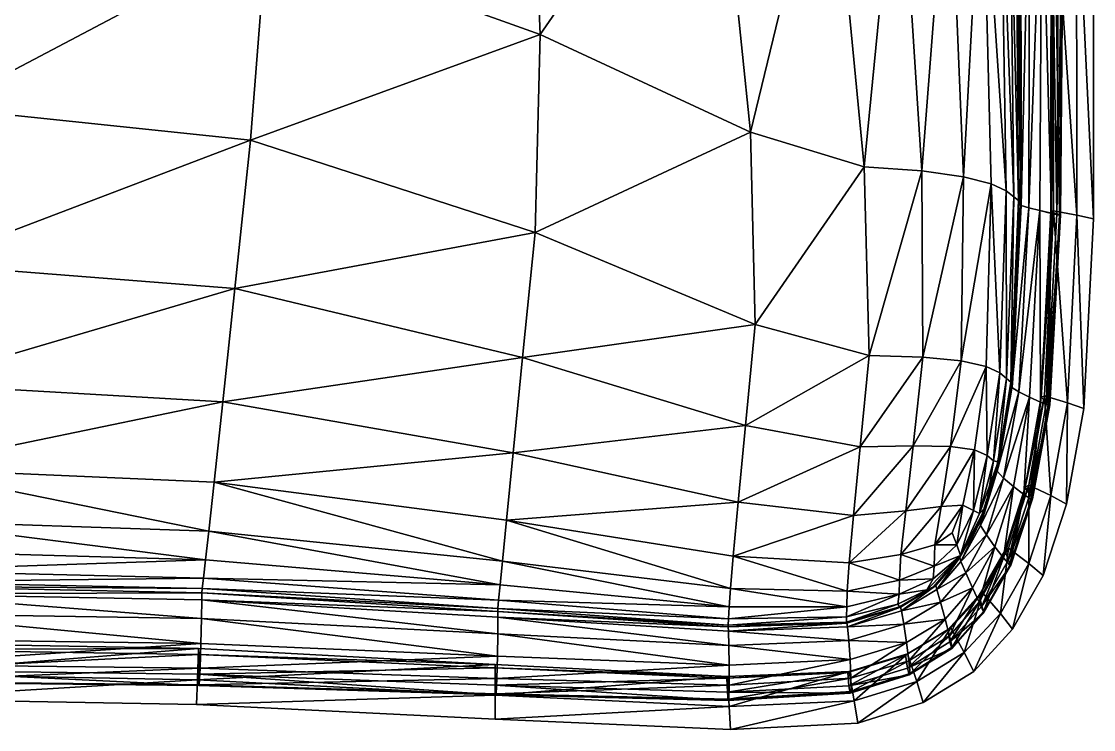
# Model space of a CAD drawing. Header units: centimetres. Extents: x -1057 to 1057, y -470 to 470.
# Drawn here: x 208.2 to 301.2, y -470.4 to -408.9 of the extents above; entities that cross this region are included whole.
import ezdxf

# ---------------------------------------------------------------- set-up
doc = ezdxf.new("R2010")
doc.units = ezdxf.units.CM
doc.layers.add('fabric', color=7, linetype='Continuous', true_color=0xe499b8)

msp = doc.modelspace()

# ---------------------------------------------------------------- meshes
at = {"layer": 'fabric', "color": 212, "true_color": 0xcb00bf}
mesh = msp.add_polyface(dxfattribs=at)
corners = [(201.285, -416.428, -8.677), (166.035, -415.916, -7.963), (164.542, -429.555, -10.275), (228.045, -419.25, -9.409), (229.447, -401.589, -7.719), (203.097, -398.545, -6.751), (167.848, -398.087, -5.785), (253.174, -410.082, -8.743), (205.19, -375.274, -4.897), (169.989, -375.129, -3.622), (230.635, -377.383, -6.151), (231.572, -350.955, -4.813), (207.076, -349.977, -3.27), (252.047, -382.802, -7.435), (250.671, -352.728, -6.355), (119.306, -375.603, -2.276), (117.43, -397.349, -4.765), (171.991, -350.127, -1.682), (115.868, -414.833, -7.21), (164.542, -429.555, -139.554), (166.034, -415.916, -141.866), (201.285, -416.428, -141.152), (203.097, -398.545, -143.078), (167.848, -398.086, -144.044), (229.447, -401.589, -142.11), (228.045, -419.249, -140.42), (253.174, -410.082, -141.086), (205.19, -375.274, -144.932), (169.989, -375.129, -146.207), (207.076, -349.977, -146.559), (231.572, -350.955, -145.016), (230.635, -377.383, -143.678), (252.047, -382.802, -142.394), (250.671, -352.728, -143.474), (171.991, -350.127, -148.146), (119.306, -375.602, -147.553), (117.43, -397.349, -145.064), (115.868, -414.832, -142.62)]
mesh.append_faces([[corners[k] for k in face] for face in [(0, 1, 2), (0, 3, 4), (4, 5, 0), (1, 0, 5), (5, 6, 1), (7, 4, 3), (8, 9, 6), (6, 5, 8), (10, 8, 5), (5, 4, 10), (8, 10, 11), (9, 8, 12), (13, 10, 4), (14, 11, 10), (9, 15, 16), (16, 6, 9), (15, 9, 17), (18, 1, 6), (19, 20, 21), (22, 21, 20), (20, 23, 22), (21, 22, 24), (24, 25, 21), (25, 24, 26), (27, 22, 23), (23, 28, 27), (29, 27, 28), (30, 31, 27), (22, 27, 31), (31, 24, 22), (24, 31, 32), (31, 30, 33), (34, 28, 35), (36, 35, 28), (28, 23, 36), (23, 20, 37)]], dxfattribs={"vtx2": -1, "color": 212})
mesh = msp.add_polyface(dxfattribs=at)
corners = [(290.308, -358.048, -15.707), (286.968, -357.067, -13.808), (288.609, -391.603, -14.19), (284.266, -390.855, -12.089), (281.933, -356.15, -11.579), (286.28, -421.892, -12.802), (289.888, -422.419, -14.756), (278.268, -390.314, -10.327), (268.301, -388.217, -8.807), (274.981, -355.466, -9.661), (271.408, -418.557, -9.885), (281.281, -421.549, -11.209), (253.174, -410.082, -8.743), (252.74, -427.263, -10.215), (228.045, -419.25, -9.409), (229.447, -401.589, -7.719), (252.047, -382.802, -7.435), (264.949, -354.498, -7.952), (230.635, -377.383, -6.151), (250.671, -352.728, -6.355), (288.609, -391.603, -135.639), (286.968, -357.067, -136.021), (290.308, -358.048, -134.122), (289.888, -422.419, -135.073), (286.279, -421.892, -137.027), (284.266, -390.855, -137.74), (281.933, -356.15, -138.25), (278.268, -390.314, -139.502), (281.281, -421.549, -138.621), (271.408, -418.557, -139.944), (268.301, -388.217, -141.022), (274.981, -355.466, -140.168), (253.174, -410.082, -141.086), (252.74, -427.263, -139.614), (228.045, -419.249, -140.42), (252.047, -382.802, -142.394), (229.447, -401.589, -142.11), (250.671, -352.728, -143.474), (230.635, -377.383, -143.678), (264.949, -354.498, -141.877)]
mesh.append_faces([[corners[k] for k in face] for face in [(0, 1, 2), (3, 2, 1), (1, 4, 3), (2, 3, 5), (5, 6, 2), (7, 3, 4), (8, 7, 9), (7, 8, 10), (10, 11, 7), (3, 7, 11), (11, 5, 3), (10, 12, 13), (14, 13, 12), (15, 12, 16), (8, 16, 12), (12, 10, 8), (16, 8, 17), (18, 16, 19), (20, 21, 22), (20, 23, 24), (24, 25, 20), (21, 20, 25), (25, 26, 21), (26, 25, 27), (28, 27, 25), (25, 24, 28), (27, 28, 29), (29, 30, 27), (31, 27, 30), (32, 33, 34), (33, 32, 29), (35, 32, 36), (37, 35, 38), (39, 30, 35), (32, 35, 30), (30, 29, 32)]], dxfattribs={"vtx2": -1, "color": 212})
mesh = msp.add_polyface(dxfattribs=at)
corners = [(291.487, -392.419, -16.007), (288.609, -391.603, -14.19), (289.888, -422.419, -14.756), (293.581, -423.646, -17.379), (293.087, -393.167, -16.918), (294.241, -424.161, -17.957), (293.902, -393.773, -17.486), (299.707, -425.757, -49.24), (299.672, -395.201, -49.079), (297.641, -394.944, -29.655), (297.505, -425.592, -17.759), (297.752, -394.925, -17.417), (296.662, -394.797, -16.455), (298.217, -425.75, -19.336), (298.509, -395.032, -19.017), (295.61, -394.682, -16.507), (294.862, -394.584, -17.191), (294.877, -424.922, -17.6), (295.538, -425.121, -16.895), (297.485, -394.958, -23.053), (298.147, -395.064, -22.413), (297.977, -425.646, -22.649), (297.441, -425.425, -23.317), (294.664, -424.49, -18.713), (294.425, -394.161, -18.273), (294.846, -424.688, -19.088), (294.679, -394.387, -18.682), (298.305, -360.759, -18.858), (298.564, -395.083, -20.875), (298.305, -425.762, -21.144), (298.331, -360.842, -20.764), (294.688, -394.507, -18.118), (294.782, -424.805, -18.524), (289.888, -422.419, -135.073), (288.609, -391.603, -135.639), (291.487, -392.419, -133.822), (293.087, -393.167, -132.911), (293.902, -393.772, -132.343), (294.241, -424.16, -131.872), (293.58, -423.646, -132.45), (297.641, -394.944, -120.174), (299.672, -395.201, -100.75), (299.707, -425.757, -100.589), (297.752, -394.925, -132.412), (298.509, -395.032, -130.812), (298.218, -425.75, -130.493), (296.662, -394.796, -133.374), (297.505, -425.591, -132.07), (294.877, -424.922, -132.229), (294.862, -394.584, -132.639), (295.609, -394.681, -133.322), (295.537, -425.121, -132.935), (297.441, -425.425, -126.512), (297.485, -394.958, -126.776), (297.977, -425.646, -127.18), (298.147, -395.063, -127.416), (294.425, -394.161, -131.556), (294.679, -394.387, -131.147), (294.846, -424.688, -130.741), (294.664, -424.49, -131.116), (298.564, -395.083, -128.954), (298.305, -360.758, -130.971), (298.331, -360.841, -129.065), (298.305, -425.762, -128.685), (294.688, -394.507, -131.711), (294.782, -424.805, -131.305)]
mesh.append_faces([[corners[k] for k in face] for face in [(0, 1, 2), (3, 4, 0), (5, 6, 4), (7, 8, 9), (10, 11, 12), (13, 14, 11), (15, 16, 17), (12, 15, 18), (19, 20, 21), (9, 19, 22), (23, 24, 6), (25, 26, 24), (27, 14, 28), (29, 28, 14), (21, 20, 28), (30, 28, 20), (17, 16, 31), (32, 31, 26), (33, 34, 35), (36, 37, 38), (35, 36, 39), (40, 41, 42), (43, 44, 45), (46, 43, 47), (48, 49, 50), (51, 50, 46), (52, 53, 40), (54, 55, 53), (56, 57, 58), (37, 56, 59), (60, 44, 61), (55, 60, 62), (60, 55, 54), (44, 60, 63), (64, 49, 48), (57, 64, 65)]], dxfattribs={"vtx2": -1, "color": 212})
mesh = msp.add_polyface(dxfattribs=at)
corners = [(289.888, -422.419, -14.756), (292.268, -423.036, -16.479), (291.487, -392.419, -16.007), (293.581, -423.646, -17.379), (293.087, -393.167, -16.918), (294.241, -424.161, -17.957), (297.641, -394.944, -29.655), (297.687, -425.37, -29.922), (299.707, -425.757, -49.24), (299.672, -395.201, -49.079), (301.16, -426.061, -74.915), (301.157, -395.396, -74.915), (296.662, -394.797, -16.455), (296.501, -425.358, -16.813), (297.505, -425.592, -17.759), (297.752, -394.925, -17.417), (298.217, -425.75, -19.336), (294.877, -424.922, -17.6), (295.538, -425.121, -16.895), (295.61, -394.682, -16.507), (297.977, -425.646, -22.649), (297.441, -425.425, -23.317), (297.485, -394.958, -23.053), (293.902, -393.773, -17.486), (294.664, -424.49, -18.713), (294.425, -394.161, -18.273), (294.846, -424.688, -19.088), (298.509, -395.032, -19.017), (298.305, -425.762, -21.144), (298.564, -395.083, -20.875), (294.688, -394.507, -18.118), (294.782, -424.805, -18.524), (294.679, -394.387, -18.682), (291.487, -392.419, -133.822), (292.268, -423.036, -133.351), (289.888, -422.419, -135.073), (294.241, -424.16, -131.872), (293.58, -423.646, -132.45), (293.087, -393.167, -132.911), (299.672, -395.201, -100.75), (299.707, -425.757, -100.589), (297.687, -425.37, -119.907), (297.641, -394.944, -120.174), (298.218, -425.75, -130.493), (297.505, -425.591, -132.07), (297.752, -394.925, -132.412), (296.5, -425.358, -133.016), (296.662, -394.796, -133.374), (295.609, -394.681, -133.322), (295.537, -425.121, -132.935), (294.877, -424.922, -132.229), (297.441, -425.425, -126.512), (297.485, -394.958, -126.776), (297.977, -425.646, -127.18), (294.846, -424.688, -130.741), (294.664, -424.49, -131.116), (294.425, -394.161, -131.556), (293.902, -393.772, -132.343), (298.305, -425.762, -128.685), (298.564, -395.083, -128.954), (298.509, -395.032, -130.812), (294.782, -424.805, -131.305), (294.688, -394.507, -131.711), (294.679, -394.387, -131.147)]
mesh.append_faces([[corners[k] for k in face] for face in [(0, 1, 2), (2, 1, 3), (4, 3, 5), (6, 7, 8), (9, 8, 10), (10, 11, 9), (12, 13, 14), (15, 14, 16), (17, 18, 19), (18, 13, 12), (20, 21, 22), (21, 7, 6), (23, 5, 24), (25, 24, 26), (27, 16, 28), (29, 28, 20), (30, 31, 17), (32, 26, 31), (33, 34, 35), (36, 37, 38), (37, 34, 33), (39, 11, 10), (10, 40, 39), (40, 41, 42), (43, 44, 45), (44, 46, 47), (48, 49, 50), (47, 46, 49), (42, 41, 51), (52, 51, 53), (54, 55, 56), (55, 36, 57), (53, 58, 59), (58, 43, 60), (50, 61, 62), (61, 54, 63)]], dxfattribs={"vtx2": -1, "color": 212})
mesh = msp.add_polyface(dxfattribs=at)
corners = [(197.207, -452.234, -16.279), (196.875, -454.879, -16.943), (224.153, -455.648, -17.127), (224.435, -453.17, -16.498), (197.752, -447.711, -15.237), (224.905, -448.904, -15.513), (225.651, -441.944, -13.575), (198.606, -440.369, -13.189), (226.692, -432.117, -11.326), (199.78, -430.007, -10.786), (163.365, -439.94, -12.838), (164.542, -429.555, -10.275), (201.285, -416.428, -8.677), (228.045, -419.25, -9.409), (196.479, -458.596, -16.877), (196.447, -460.306, -16.206), (223.802, -460.746, -16.289), (223.829, -459.107, -16.967), (196.66, -456.585, -17.856), (223.971, -457.244, -17.996), (196.541, -457.544, -18.365), (223.872, -458.136, -18.468), (223.838, -458.496, -17.909), (196.495, -457.945, -17.818), (224.435, -453.17, -133.331), (197.207, -452.234, -133.551), (197.752, -447.711, -134.593), (224.905, -448.904, -134.316), (224.153, -455.647, -132.702), (196.875, -454.878, -132.887), (198.606, -440.368, -136.64), (199.78, -430.007, -139.043), (226.691, -432.117, -138.503), (225.651, -441.944, -136.254), (201.285, -416.428, -141.152), (164.542, -429.555, -139.554), (228.045, -419.249, -140.42), (223.802, -460.745, -133.54), (196.447, -460.305, -133.623), (196.479, -458.596, -132.952), (223.829, -459.106, -132.863), (196.66, -456.585, -131.973), (223.971, -457.244, -131.834), (196.541, -457.544, -131.464), (223.872, -458.136, -131.361), (196.495, -457.945, -132.011), (223.838, -458.496, -131.92)]
mesh.append_faces([[corners[k] for k in face] for face in [(0, 1, 2), (2, 3, 0), (4, 0, 3), (3, 5, 4), (6, 7, 4), (8, 9, 7), (10, 7, 9), (11, 9, 12), (13, 12, 9), (14, 15, 16), (16, 17, 14), (18, 19, 2), (2, 1, 18), (19, 18, 20), (20, 21, 19), (22, 23, 14), (14, 17, 22), (23, 22, 21), (21, 20, 23), (24, 25, 26), (26, 27, 24), (25, 24, 28), (28, 29, 25), (30, 31, 32), (26, 30, 33), (34, 31, 35), (31, 34, 36), (37, 38, 39), (39, 40, 37), (41, 29, 28), (28, 42, 41), (43, 41, 42), (42, 44, 43), (45, 43, 44), (44, 46, 45), (39, 45, 46), (46, 40, 39)]], dxfattribs={"vtx2": -1, "color": 212})
mesh = msp.add_polyface(dxfattribs=at)
corners = [(224.905, -448.904, -15.513), (224.435, -453.17, -16.498), (249.903, -455.769, -16.814), (224.153, -455.648, -17.127), (249.705, -457.82, -17.415), (197.752, -447.711, -15.237), (225.651, -441.944, -13.575), (198.606, -440.369, -13.189), (226.692, -432.117, -11.326), (199.78, -430.007, -10.786), (228.045, -419.25, -9.409), (250.831, -446.374, -14.047), (251.656, -438.107, -11.95), (252.74, -427.263, -10.215), (249.501, -462.062, -16.472), (249.509, -460.613, -17.155), (223.829, -459.107, -16.967), (223.802, -460.746, -16.289), (223.971, -457.244, -17.996), (249.577, -459.139, -18.235), (223.872, -458.136, -18.468), (249.511, -459.86, -18.665), (249.501, -460.115, -18.095), (223.838, -458.496, -17.909), (249.903, -455.769, -133.015), (224.435, -453.17, -133.331), (224.905, -448.904, -134.316), (249.705, -457.82, -132.414), (224.153, -455.647, -132.702), (226.691, -432.117, -138.503), (225.651, -441.944, -136.254), (198.606, -440.368, -136.64), (197.752, -447.711, -134.593), (228.045, -419.249, -140.42), (199.78, -430.007, -139.043), (250.831, -446.373, -135.783), (251.656, -438.106, -137.879), (252.74, -427.263, -139.614), (249.501, -462.062, -133.357), (223.802, -460.745, -133.54), (223.829, -459.106, -132.863), (249.509, -460.612, -132.674), (249.577, -459.139, -131.594), (249.511, -459.86, -131.164), (223.872, -458.136, -131.361), (223.971, -457.244, -131.834), (249.501, -460.115, -131.734), (223.838, -458.496, -131.92)]
mesh.append_faces([[corners[k] for k in face] for face in [(0, 1, 2), (1, 3, 4), (5, 0, 6), (7, 6, 8), (9, 8, 10), (11, 6, 0), (12, 8, 6), (13, 10, 8), (14, 15, 16), (16, 17, 14), (18, 19, 4), (4, 3, 18), (19, 18, 20), (20, 21, 19), (22, 23, 16), (16, 15, 22), (23, 22, 21), (21, 20, 23), (24, 25, 26), (25, 24, 27), (27, 28, 25), (29, 30, 31), (30, 26, 32), (33, 29, 34), (26, 30, 35), (30, 29, 36), (29, 33, 37), (38, 39, 40), (40, 41, 38), (42, 43, 44), (44, 45, 42), (27, 42, 45), (45, 28, 27), (46, 41, 40), (40, 47, 46), (43, 46, 47), (47, 44, 43)]], dxfattribs={"vtx2": -1, "color": 212})
mesh = msp.add_polyface(dxfattribs=at)
corners = [(288.762, -445.824, -16.486), (285.531, -445.754, -14.942), (284.877, -451.388, -16.468), (280.931, -445.853, -13.703), (280.345, -451.8, -15.489), (270.97, -444.008, -12.722), (270.334, -450.659, -14.665), (289.888, -422.419, -14.756), (286.28, -421.892, -12.802), (286.35, -438.057, -13.737), (289.674, -438.394, -15.538), (281.706, -437.916, -12.305), (281.281, -421.549, -11.209), (271.813, -435.231, -11.16), (271.408, -418.557, -9.885), (250.831, -446.374, -14.047), (251.656, -438.107, -11.95), (252.74, -427.263, -10.215), (288.762, -445.824, -133.343), (287.944, -451.011, -132.277), (284.877, -451.388, -133.361), (285.531, -445.754, -134.887), (280.345, -451.8, -134.341), (280.931, -445.853, -136.126), (270.334, -450.658, -135.165), (270.97, -444.008, -137.107), (289.674, -438.393, -134.291), (286.35, -438.056, -136.092), (289.888, -422.419, -135.073), (286.279, -421.892, -137.027), (281.706, -437.915, -137.524), (281.281, -421.549, -138.621), (271.813, -435.231, -138.67), (271.408, -418.557, -139.944), (250.831, -446.373, -135.783), (252.74, -427.263, -139.614), (251.656, -438.106, -137.879)]
mesh.append_faces([[corners[k] for k in face] for face in [(0, 1, 2), (1, 3, 4), (3, 5, 6), (7, 8, 9), (10, 9, 1), (1, 0, 10), (11, 9, 8), (8, 12, 11), (13, 11, 12), (12, 14, 13), (11, 13, 5), (5, 3, 11), (9, 11, 3), (3, 1, 9), (15, 6, 5), (16, 5, 13), (17, 13, 14), (18, 19, 20), (20, 21, 18), (22, 23, 21), (24, 25, 23), (26, 18, 21), (21, 27, 26), (28, 26, 27), (27, 29, 28), (30, 31, 29), (29, 27, 30), (23, 30, 27), (27, 21, 23), (30, 23, 25), (25, 32, 30), (31, 30, 32), (32, 33, 31), (25, 24, 34), (33, 32, 35), (32, 25, 36)]], dxfattribs={"vtx2": -1, "color": 212})
mesh = msp.add_polyface(dxfattribs=at)
corners = [(287.944, -451.011, -17.552), (289.814, -450.917, -18.639), (290.826, -446.097, -17.929), (288.762, -445.824, -16.486), (289.674, -438.394, -15.538), (291.846, -438.866, -17.164), (292.268, -423.036, -16.479), (289.888, -422.419, -14.756), (286.35, -438.057, -13.737), (291.528, -451.99, -20.885), (292.91, -447.533, -20.382), (292.895, -447.142, -20.113), (291.856, -451.007, -20.675), (292.477, -447.052, -19.516), (293.617, -439.91, -18.674), (291.264, -451.621, -20.36), (291.926, -446.605, -18.864), (290.752, -451.356, -19.629), (293.031, -439.414, -18.07), (293.581, -423.646, -17.379), (291.303, -452.363, -20.333), (292.757, -447.713, -19.812), (287.944, -451.011, -132.277), (288.762, -445.824, -133.343), (290.826, -446.097, -131.9), (289.814, -450.917, -131.19), (289.674, -438.393, -134.291), (289.888, -422.419, -135.073), (292.268, -423.036, -133.351), (291.846, -438.866, -132.665), (291.264, -451.62, -129.469), (292.477, -447.052, -130.313), (292.895, -447.142, -129.716), (291.856, -451.007, -129.154), (292.91, -447.533, -129.447), (293.617, -439.91, -131.155), (291.926, -446.605, -130.966), (290.752, -451.355, -130.201), (293.031, -439.414, -131.759), (293.58, -423.646, -132.45), (292.757, -447.713, -130.017), (291.303, -452.363, -129.496)]
mesh.append_faces([[corners[k] for k in face] for face in [(0, 1, 2), (2, 3, 0), (4, 5, 6), (6, 7, 4), (8, 4, 7), (5, 4, 3), (3, 2, 5), (9, 10, 11), (12, 11, 13), (14, 13, 11), (15, 13, 16), (17, 16, 2), (18, 16, 13), (13, 14, 18), (18, 19, 6), (6, 5, 18), (16, 18, 5), (5, 2, 16), (20, 21, 10), (22, 23, 24), (24, 25, 22), (26, 27, 28), (28, 29, 26), (23, 26, 29), (29, 24, 23), (30, 31, 32), (33, 32, 34), (32, 31, 35), (24, 36, 37), (36, 31, 30), (38, 35, 31), (31, 36, 38), (29, 38, 36), (36, 24, 29), (38, 29, 28), (28, 39, 38), (34, 40, 41)]], dxfattribs={"vtx2": -1, "color": 212})
mesh = msp.add_polyface(dxfattribs=at)
corners = [(294.664, -424.49, -18.713), (293.992, -440.227, -19.392), (294.136, -440.418, -19.719), (294.846, -424.688, -19.088), (294.241, -424.161, -17.957), (293.617, -439.91, -18.674), (298.903, -442.028, -49.52), (299.707, -425.757, -49.24), (297.687, -425.37, -29.922), (300.322, -442.513, -74.915), (301.16, -426.061, -74.915), (296.552, -441.972, -18.315), (297.505, -425.592, -17.759), (296.501, -425.358, -16.813), (297.238, -442.24, -19.864), (298.217, -425.75, -19.336), (295.538, -425.121, -16.895), (294.687, -441.086, -17.508), (294.877, -424.922, -17.6), (294.075, -440.711, -18.229), (297.441, -425.425, -23.317), (296.628, -441.551, -23.841), (297.977, -425.646, -22.649), (297.09, -441.963, -23.151), (293.581, -423.646, -17.379), (293.031, -439.414, -18.07), (297.356, -442.215, -21.65), (298.305, -425.762, -21.144), (294.782, -424.805, -18.524), (294.027, -440.534, -19.149), (293.992, -440.227, -130.437), (293.617, -439.91, -131.155), (294.241, -424.16, -131.872), (294.664, -424.49, -131.116), (294.136, -440.417, -130.11), (294.846, -424.688, -130.741), (297.687, -425.37, -119.907), (299.707, -425.757, -100.589), (298.903, -442.028, -100.309), (296.5, -425.358, -133.016), (297.505, -425.591, -132.07), (296.552, -441.972, -131.514), (298.218, -425.75, -130.493), (297.238, -442.239, -129.966), (294.075, -440.711, -131.6), (294.877, -424.922, -132.229), (295.537, -425.121, -132.935), (294.686, -441.086, -132.321), (296.628, -441.551, -125.988), (297.441, -425.425, -126.512), (297.09, -441.963, -126.678), (297.977, -425.646, -127.18), (293.031, -439.414, -131.759), (293.58, -423.646, -132.45), (298.305, -425.762, -128.685), (297.356, -442.215, -128.179), (294.027, -440.534, -130.68), (294.782, -424.805, -131.305)]
mesh.append_faces([[corners[k] for k in face] for face in [(0, 1, 2), (2, 3, 0), (1, 0, 4), (4, 5, 1), (6, 7, 8), (9, 10, 7), (11, 12, 13), (14, 15, 12), (13, 16, 17), (16, 18, 19), (8, 20, 21), (20, 22, 23), (24, 25, 5), (5, 4, 24), (26, 27, 15), (23, 22, 27), (19, 18, 28), (29, 28, 3), (30, 31, 32), (32, 33, 30), (34, 30, 33), (33, 35, 34), (36, 37, 38), (37, 10, 9), (39, 40, 41), (40, 42, 43), (44, 45, 46), (47, 46, 39), (48, 49, 36), (50, 51, 49), (31, 52, 53), (53, 32, 31), (42, 54, 55), (54, 51, 50), (56, 34, 35), (35, 57, 56), (57, 45, 44)]], dxfattribs={"vtx2": -1, "color": 212})
mesh = msp.add_polyface(dxfattribs=at)
corners = [(292.91, -447.533, -20.382), (294.136, -440.418, -19.719), (293.992, -440.227, -19.392), (292.895, -447.142, -20.113), (293.617, -439.91, -18.674), (297.687, -425.37, -29.922), (296.916, -441.424, -30.403), (298.903, -442.028, -49.52), (299.707, -425.757, -49.24), (300.322, -442.513, -74.915), (296.501, -425.358, -16.813), (295.6, -441.544, -17.399), (296.552, -441.972, -18.315), (297.505, -425.592, -17.759), (297.238, -442.24, -19.864), (294.687, -441.086, -17.508), (294.075, -440.711, -18.229), (292.789, -447.96, -18.912), (293.361, -448.55, -18.194), (295.538, -425.121, -16.895), (296.628, -441.551, -23.841), (297.09, -441.963, -23.151), (297.441, -425.425, -23.317), (298.217, -425.75, -19.336), (297.356, -442.215, -21.65), (298.305, -425.762, -21.144), (294.027, -440.534, -19.149), (294.782, -424.805, -18.524), (294.846, -424.688, -19.088), (292.757, -447.713, -19.812), (293.992, -440.227, -130.437), (294.136, -440.417, -130.11), (292.91, -447.533, -129.447), (293.617, -439.91, -131.155), (292.895, -447.142, -129.716), (298.903, -442.028, -100.309), (296.916, -441.424, -119.426), (297.687, -425.37, -119.907), (299.707, -425.757, -100.589), (296.552, -441.972, -131.514), (295.6, -441.543, -132.431), (296.5, -425.358, -133.016), (297.238, -442.239, -129.966), (297.505, -425.591, -132.07), (292.789, -447.96, -130.917), (294.075, -440.711, -131.6), (294.686, -441.086, -132.321), (295.537, -425.121, -132.935), (293.361, -448.55, -131.635), (296.628, -441.551, -125.988), (295.236, -449.351, -125.331), (297.441, -425.425, -126.512), (297.09, -441.963, -126.678), (297.356, -442.215, -128.179), (298.218, -425.75, -130.493), (298.305, -425.762, -128.685), (294.027, -440.534, -130.68), (292.757, -447.713, -130.017), (294.782, -424.805, -131.305)]
mesh.append_faces([[corners[k] for k in face] for face in [(0, 1, 2), (3, 2, 4), (5, 6, 7), (8, 7, 9), (10, 11, 12), (13, 12, 14), (15, 16, 17), (11, 15, 18), (15, 11, 10), (16, 15, 19), (20, 6, 5), (21, 20, 22), (23, 14, 24), (25, 24, 21), (17, 16, 26), (27, 26, 16), (28, 1, 26), (29, 26, 1), (30, 31, 32), (33, 30, 34), (35, 36, 37), (9, 35, 38), (39, 40, 41), (42, 39, 43), (44, 45, 46), (47, 46, 45), (41, 40, 46), (48, 46, 40), (37, 36, 49), (50, 49, 36), (51, 49, 52), (53, 42, 54), (52, 53, 55), (56, 45, 44), (31, 56, 57), (45, 56, 58)]], dxfattribs={"vtx2": -1, "color": 212})
mesh = msp.add_polyface(dxfattribs=at)
corners = [(249.903, -455.769, -16.814), (250.252, -452.212, -15.877), (224.905, -448.904, -15.513), (249.705, -457.82, -17.415), (224.435, -453.17, -16.498), (269.562, -459.734, -17.877), (269.672, -458.133, -17.292), (250.831, -446.374, -14.047), (270.334, -450.659, -14.665), (270.97, -444.008, -12.722), (251.656, -438.107, -11.95), (225.651, -441.944, -13.575), (226.692, -432.117, -11.326), (252.74, -427.263, -10.215), (271.813, -435.231, -11.16), (249.509, -460.613, -17.155), (249.501, -462.062, -16.472), (269.546, -463.088, -16.821), (269.512, -461.827, -17.506), (249.577, -459.139, -18.235), (269.492, -460.761, -18.646), (249.511, -459.86, -18.665), (269.463, -461.302, -19.025), (269.477, -461.445, -18.443), (249.501, -460.115, -18.095), (224.905, -448.904, -134.316), (250.252, -452.212, -133.952), (249.903, -455.769, -133.015), (269.672, -458.133, -132.538), (269.562, -459.734, -131.952), (249.705, -457.82, -132.414), (250.831, -446.373, -135.783), (251.656, -438.106, -137.879), (225.651, -441.944, -136.254), (270.97, -444.008, -137.107), (270.334, -450.658, -135.165), (252.74, -427.263, -139.614), (226.691, -432.117, -138.503), (271.813, -435.231, -138.67), (269.546, -463.088, -133.008), (249.501, -462.062, -133.357), (249.509, -460.612, -132.674), (269.512, -461.827, -132.323), (249.577, -459.139, -131.594), (249.511, -459.86, -131.164), (269.492, -460.761, -131.183), (269.463, -461.302, -130.804), (249.501, -460.115, -131.734), (269.477, -461.445, -131.386)]
mesh.append_faces([[corners[k] for k in face] for face in [(0, 1, 2), (3, 0, 4), (0, 3, 5), (1, 0, 6), (2, 1, 7), (8, 7, 1), (9, 10, 7), (11, 7, 10), (12, 10, 13), (14, 13, 10), (15, 16, 17), (17, 18, 15), (5, 3, 19), (20, 19, 21), (21, 22, 20), (23, 24, 15), (15, 18, 23), (24, 23, 22), (22, 21, 24), (25, 26, 27), (28, 27, 26), (29, 30, 27), (31, 26, 25), (32, 31, 33), (31, 32, 34), (26, 31, 35), (36, 32, 37), (32, 36, 38), (39, 40, 41), (41, 42, 39), (43, 30, 29), (44, 43, 45), (45, 46, 44), (47, 44, 46), (46, 48, 47), (41, 47, 48), (48, 42, 41)]], dxfattribs={"vtx2": -1, "color": 212})
mesh = msp.add_polyface(dxfattribs=at)
corners = [(293.992, -440.227, -19.392), (292.895, -447.142, -20.113), (292.91, -447.533, -20.382), (297.454, -450.074, -49.85), (298.903, -442.028, -49.52), (296.916, -441.424, -30.403), (295.545, -449.16, -30.98), (298.808, -450.808, -74.915), (300.322, -442.513, -74.915), (295.1, -449.97, -18.968), (296.552, -441.972, -18.315), (295.6, -441.544, -17.399), (294.216, -449.285, -18.074), (295.739, -450.397, -20.498), (297.238, -442.24, -19.864), (292.789, -447.96, -18.912), (293.361, -448.55, -18.194), (294.687, -441.086, -17.508), (296.628, -441.551, -23.841), (297.09, -441.963, -23.151), (295.639, -449.976, -23.802), (295.236, -449.351, -24.498), (295.863, -450.362, -22.29), (297.356, -442.215, -21.65), (294.027, -440.534, -19.149), (292.757, -447.713, -19.812), (294.136, -440.418, -19.719), (292.91, -447.533, -129.447), (292.895, -447.142, -129.716), (293.992, -440.227, -130.437), (298.903, -442.028, -100.309), (296.916, -441.424, -119.426), (297.454, -450.074, -99.979), (295.545, -449.159, -118.849), (296.552, -441.972, -131.514), (297.238, -442.239, -129.966), (295.739, -450.397, -129.331), (295.1, -449.97, -130.861), (295.6, -441.543, -132.431), (294.216, -449.285, -131.755), (294.686, -441.086, -132.321), (293.361, -448.55, -131.635), (292.789, -447.96, -130.917), (295.236, -449.351, -125.331), (296.628, -441.551, -125.988), (295.639, -449.976, -126.027), (297.09, -441.963, -126.678), (297.356, -442.215, -128.179), (295.863, -450.362, -127.54), (292.757, -447.713, -130.017), (294.027, -440.534, -130.68), (294.136, -440.417, -130.11)]
mesh.append_faces([[corners[k] for k in face] for face in [(0, 1, 2), (3, 4, 5), (5, 6, 3), (7, 8, 4), (9, 10, 11), (11, 12, 9), (10, 9, 13), (13, 14, 10), (15, 16, 17), (16, 12, 11), (18, 19, 20), (20, 21, 18), (5, 18, 21), (21, 6, 5), (22, 23, 14), (23, 22, 20), (20, 19, 23), (24, 25, 15), (26, 2, 25), (27, 28, 29), (30, 8, 7), (31, 30, 32), (32, 33, 31), (34, 35, 36), (36, 37, 34), (38, 34, 37), (37, 39, 38), (40, 41, 42), (38, 39, 41), (31, 33, 43), (44, 43, 45), (45, 46, 44), (47, 46, 45), (45, 48, 47), (35, 47, 48), (42, 49, 50), (49, 27, 51)]], dxfattribs={"vtx2": -1, "color": 212})
mesh = msp.add_polyface(dxfattribs=at)
corners = [(295.548, -455.956, -50.162), (297.454, -450.074, -49.85), (295.545, -449.16, -30.98), (293.789, -454.63, -31.535), (296.784, -457.003, -74.915), (298.808, -450.808, -74.915), (298.903, -442.028, -49.52), (293.355, -455.488, -19.601), (295.1, -449.97, -18.968), (294.216, -449.285, -18.074), (292.605, -454.515, -18.702), (293.887, -456.12, -21.14), (295.739, -450.397, -20.498), (293.456, -454.838, -25.162), (295.236, -449.351, -24.498), (293.775, -455.646, -24.488), (295.639, -449.976, -23.802), (293.973, -456.123, -22.958), (295.863, -450.362, -22.29), (297.238, -442.24, -19.864), (295.548, -455.956, -99.668), (293.789, -454.63, -118.294), (295.545, -449.159, -118.849), (297.454, -450.074, -99.979), (298.903, -442.028, -100.309), (293.355, -455.488, -130.228), (292.605, -454.515, -131.127), (294.216, -449.285, -131.755), (295.1, -449.97, -130.861), (293.887, -456.12, -128.69), (295.739, -450.397, -129.331), (293.456, -454.837, -124.667), (295.236, -449.351, -125.331), (293.775, -455.646, -125.342), (295.639, -449.976, -126.027), (293.973, -456.123, -126.872), (295.863, -450.362, -127.54), (297.238, -442.239, -129.966)]
mesh.append_faces([[corners[k] for k in face] for face in [(0, 1, 2), (2, 3, 0), (1, 0, 4), (4, 5, 1), (6, 1, 5), (7, 8, 9), (9, 10, 7), (8, 7, 11), (11, 12, 8), (13, 3, 2), (2, 14, 13), (15, 13, 14), (14, 16, 15), (17, 18, 12), (12, 11, 17), (18, 17, 15), (15, 16, 18), (19, 12, 18), (20, 21, 22), (22, 23, 20), (4, 20, 23), (23, 5, 4), (5, 23, 24), (25, 26, 27), (27, 28, 25), (29, 25, 28), (28, 30, 29), (31, 32, 22), (22, 21, 31), (32, 31, 33), (33, 34, 32), (35, 29, 30), (30, 36, 35), (33, 35, 36), (36, 34, 33), (36, 30, 37)]], dxfattribs={"vtx2": -1, "color": 212})
mesh = msp.add_polyface(dxfattribs=at)
corners = [(289.292, -454.333, -19.996), (288.891, -453.311, -19.14), (287.406, -454.342, -18.625), (284.877, -451.388, -16.468), (287.944, -451.011, -17.552), (288.762, -445.824, -16.486), (284.458, -455.194, -17.895), (289.814, -450.917, -18.639), (280.345, -451.8, -15.489), (285.531, -445.754, -14.942), (270.334, -450.659, -14.665), (280.931, -445.853, -13.703), (269.901, -455.321, -16.388), (279.963, -455.918, -17.105), (250.252, -452.212, -15.877), (290.752, -451.356, -19.629), (289.623, -455.274, -21.113), (291.303, -452.363, -20.333), (289.576, -455.431, -20.536), (289.66, -455.789, -19.718), (291.528, -451.99, -20.885), (289.292, -454.333, -129.833), (287.33, -456.207, -130.232), (287.406, -454.342, -131.204), (288.891, -453.311, -130.689), (287.944, -451.011, -132.277), (289.814, -450.917, -131.19), (284.458, -455.194, -131.934), (284.877, -451.388, -133.361), (285.531, -445.754, -134.887), (280.345, -451.8, -134.341), (279.963, -455.918, -132.724), (269.901, -455.321, -133.441), (270.334, -450.658, -135.165), (280.931, -445.853, -136.126), (250.252, -452.212, -133.952), (289.623, -455.274, -128.716), (290.752, -451.355, -130.201), (289.66, -455.789, -130.111), (289.576, -455.431, -129.293), (291.303, -452.363, -129.496), (291.528, -451.989, -128.944)]
mesh.append_faces([[corners[k] for k in face] for face in [(0, 1, 2), (3, 4, 5), (4, 3, 6), (6, 2, 4), (7, 4, 2), (2, 1, 7), (8, 3, 9), (10, 8, 11), (8, 10, 12), (12, 13, 8), (3, 8, 13), (13, 6, 3), (14, 12, 10), (15, 0, 16), (0, 15, 7), (7, 1, 0), (17, 18, 19), (20, 16, 18), (21, 22, 23), (23, 24, 21), (23, 25, 26), (26, 24, 23), (25, 23, 27), (27, 28, 25), (29, 28, 30), (31, 30, 28), (28, 27, 31), (30, 31, 32), (32, 33, 30), (34, 30, 33), (33, 32, 35), (36, 21, 37), (26, 37, 21), (21, 24, 26), (38, 39, 40), (39, 36, 41)]], dxfattribs={"vtx2": -1, "color": 212})
mesh = msp.add_polyface(dxfattribs=at)
corners = [(291.856, -451.007, -20.675), (291.264, -451.621, -20.36), (289.623, -455.274, -21.113), (291.528, -451.99, -20.885), (292.895, -447.142, -20.113), (292.477, -447.052, -19.516), (291.865, -453.487, -18.802), (291.357, -452.678, -19.484), (289.66, -455.789, -19.718), (292.605, -454.515, -18.702), (290.081, -456.782, -19.068), (294.216, -449.285, -18.074), (293.361, -448.55, -18.194), (292.789, -447.96, -18.912), (290.752, -451.356, -19.629), (291.926, -446.605, -18.864), (290.826, -446.097, -17.929), (289.814, -450.917, -18.639), (291.303, -452.363, -20.333), (292.757, -447.713, -19.812), (292.91, -447.533, -20.382), (289.576, -455.431, -20.536), (291.856, -451.007, -129.154), (291.528, -451.989, -128.944), (289.623, -455.274, -128.716), (291.264, -451.62, -129.469), (292.895, -447.142, -129.716), (292.91, -447.533, -129.447), (289.66, -455.789, -130.111), (291.357, -452.678, -130.345), (291.865, -453.486, -131.028), (293.361, -448.55, -131.635), (292.789, -447.96, -130.917), (294.216, -449.285, -131.755), (292.605, -454.515, -131.127), (290.081, -456.782, -130.761), (290.752, -451.355, -130.201), (289.814, -450.917, -131.19), (290.826, -446.097, -131.9), (291.926, -446.605, -130.966), (291.303, -452.363, -129.496), (289.576, -455.431, -129.293), (292.757, -447.713, -130.017)]
mesh.append_faces([[corners[k] for k in face] for face in [(0, 1, 2), (2, 3, 0), (4, 0, 3), (5, 1, 0), (6, 7, 8), (9, 6, 10), (6, 9, 11), (11, 12, 6), (7, 6, 12), (12, 13, 7), (2, 1, 14), (15, 14, 1), (16, 17, 14), (8, 7, 18), (19, 18, 7), (7, 13, 19), (20, 3, 18), (21, 18, 3), (22, 23, 24), (24, 25, 22), (26, 22, 25), (27, 23, 22), (28, 29, 30), (31, 30, 29), (29, 32, 31), (30, 31, 33), (33, 34, 30), (35, 30, 34), (36, 25, 24), (36, 37, 38), (25, 36, 39), (40, 29, 28), (23, 40, 41), (40, 23, 27), (29, 40, 42), (42, 32, 29)]], dxfattribs={"vtx2": -1, "color": 212})
mesh = msp.add_polyface(dxfattribs=at)
corners = [(269.562, -459.734, -17.877), (269.672, -458.133, -17.292), (249.903, -455.769, -16.814), (269.901, -455.321, -16.388), (250.252, -452.212, -15.877), (279.803, -458.364, -17.997), (279.761, -459.728, -18.587), (279.955, -465.328, -30.51), (269.412, -465.763, -30.009), (269.576, -468.376, -49.285), (280.047, -464.28, -17.333), (269.568, -464.798, -16.75), (269.566, -466.531, -17.653), (280.125, -465.923, -18.235), (269.537, -467.73, -19.22), (269.512, -461.827, -17.506), (269.546, -463.088, -16.821), (279.938, -462.653, -17.402), (269.412, -467.14, -22.76), (269.375, -465.899, -23.443), (279.861, -465.42, -23.987), (249.577, -459.139, -18.235), (269.492, -460.761, -18.646), (279.734, -460.6, -19.3), (269.463, -461.302, -19.025), (280.141, -467.068, -19.79), (269.476, -467.842, -21.137), (280.066, -467.201, -21.679), (279.764, -461.13, -19.016), (269.477, -461.445, -18.443), (279.732, -461.046, -19.616), (250.252, -452.212, -133.952), (269.901, -455.321, -133.441), (269.672, -458.133, -132.538), (249.903, -455.769, -133.015), (269.562, -459.734, -131.952), (279.803, -458.364, -131.833), (279.761, -459.728, -131.242), (269.576, -468.376, -100.545), (269.412, -465.763, -119.82), (279.955, -465.328, -119.32), (269.537, -467.73, -130.61), (269.566, -466.53, -132.176), (280.125, -465.923, -131.594), (269.568, -464.798, -133.079), (280.047, -464.28, -132.497), (279.938, -462.653, -132.427), (269.546, -463.088, -133.008), (269.512, -461.827, -132.323), (269.375, -465.899, -126.387), (279.861, -465.42, -125.843), (269.412, -467.14, -127.069), (269.492, -460.761, -131.183), (249.577, -459.139, -131.594), (269.463, -461.302, -130.804), (279.734, -460.6, -130.529), (269.476, -467.842, -128.692), (280.066, -467.201, -128.15), (280.141, -467.068, -130.039), (269.477, -461.445, -131.386), (279.763, -461.13, -130.813), (279.732, -461.045, -130.213)]
mesh.append_faces([[corners[k] for k in face] for face in [(0, 1, 2), (1, 3, 4), (3, 1, 5), (1, 0, 6), (7, 8, 9), (10, 11, 12), (13, 12, 14), (15, 16, 17), (16, 11, 10), (18, 19, 20), (19, 8, 7), (21, 22, 0), (6, 0, 22), (23, 22, 24), (25, 14, 26), (27, 26, 18), (28, 29, 15), (30, 24, 29), (31, 32, 33), (34, 33, 35), (36, 33, 32), (37, 35, 33), (38, 39, 40), (41, 42, 43), (42, 44, 45), (46, 47, 48), (45, 44, 47), (40, 39, 49), (50, 49, 51), (35, 52, 53), (54, 52, 55), (52, 35, 37), (51, 56, 57), (56, 41, 58), (48, 59, 60), (59, 54, 61)]], dxfattribs={"vtx2": -1, "color": 212})
mesh = msp.add_polyface(dxfattribs=at)
corners = [(293.083, -460.289, -50.321), (295.548, -455.956, -50.162), (293.789, -454.63, -31.535), (291.562, -458.531, -31.822), (294.142, -461.656, -74.915), (296.784, -457.003, -74.915), (291.24, -459.316, -19.907), (293.355, -455.488, -19.601), (292.605, -454.515, -18.702), (290.666, -458.071, -18.995), (291.628, -460.151, -21.459), (293.887, -456.12, -21.14), (290.081, -456.782, -19.068), (287.893, -459.324, -18.734), (289.66, -455.789, -19.718), (291.865, -453.487, -18.802), (293.456, -454.838, -25.162), (293.775, -455.646, -24.488), (291.472, -459.678, -24.858), (291.233, -458.722, -25.515), (291.655, -460.213, -23.307), (293.973, -456.123, -22.958), (295.548, -455.956, -99.668), (293.083, -460.289, -99.508), (293.789, -454.63, -118.294), (291.562, -458.531, -118.007), (293.355, -455.488, -130.228), (293.887, -456.12, -128.69), (291.628, -460.151, -128.37), (291.24, -459.315, -129.922), (292.605, -454.515, -131.127), (290.666, -458.071, -130.834), (287.893, -459.324, -131.095), (290.081, -456.782, -130.761), (291.865, -453.486, -131.028), (289.66, -455.789, -130.111), (291.233, -458.722, -124.314), (293.456, -454.837, -124.667), (291.472, -459.678, -124.972), (293.775, -455.646, -125.342), (293.973, -456.123, -126.872), (291.655, -460.213, -126.522)]
mesh.append_faces([[corners[k] for k in face] for face in [(0, 1, 2), (2, 3, 0), (4, 5, 1), (6, 7, 8), (8, 9, 6), (7, 6, 10), (10, 11, 7), (9, 12, 13), (14, 12, 15), (12, 9, 8), (16, 17, 18), (18, 19, 16), (2, 16, 19), (19, 3, 2), (20, 21, 11), (11, 10, 20), (21, 20, 18), (18, 17, 21), (22, 5, 4), (4, 23, 22), (24, 22, 23), (23, 25, 24), (26, 27, 28), (28, 29, 26), (30, 26, 29), (29, 31, 30), (32, 33, 31), (34, 33, 35), (30, 31, 33), (36, 37, 24), (24, 25, 36), (37, 36, 38), (38, 39, 37), (40, 39, 38), (38, 41, 40), (27, 40, 41), (41, 28, 27)]], dxfattribs={"vtx2": -1, "color": 212})
mesh = msp.add_polyface(dxfattribs=at)
corners = [(287.33, -456.207, -19.597), (287.406, -454.342, -18.625), (284.458, -455.194, -17.895), (287.251, -457.286, -20.308), (284.341, -457.407, -18.806), (289.623, -455.274, -21.113), (289.292, -454.333, -19.996), (287.893, -459.324, -18.734), (287.58, -458.219, -19.387), (284.507, -460.075, -18.755), (290.081, -456.782, -19.068), (289.66, -455.789, -19.718), (286.705, -458.261, -20.598), (284.318, -458.635, -19.434), (287.292, -457.981, -20.81), (284.18, -459.489, -20.013), (287.482, -457.87, -20.243), (284.414, -459.746, -19.666), (289.576, -455.431, -20.536), (284.458, -455.194, -131.934), (287.406, -454.342, -131.204), (287.33, -456.207, -130.232), (289.292, -454.333, -129.833), (289.623, -455.274, -128.716), (287.251, -457.285, -129.521), (284.341, -457.406, -131.023), (284.507, -460.075, -131.074), (287.58, -458.219, -130.442), (287.893, -459.324, -131.095), (290.081, -456.782, -130.761), (289.66, -455.789, -130.111), (286.705, -458.261, -129.231), (287.292, -457.981, -129.019), (284.18, -459.489, -129.817), (284.318, -458.635, -130.395), (287.482, -457.87, -129.586), (284.414, -459.746, -130.163), (289.576, -455.431, -129.293)]
mesh.append_faces([[corners[k] for k in face] for face in [(0, 1, 2), (3, 0, 4), (0, 3, 5), (5, 6, 0), (1, 0, 6), (7, 8, 9), (8, 7, 10), (10, 11, 8), (12, 3, 13), (14, 12, 15), (12, 14, 5), (5, 3, 12), (16, 17, 9), (9, 8, 16), (18, 16, 8), (8, 11, 18), (16, 18, 5), (5, 14, 16), (17, 16, 14), (19, 20, 21), (21, 22, 23), (23, 24, 21), (25, 21, 24), (26, 27, 28), (29, 28, 27), (27, 30, 29), (31, 24, 23), (23, 32, 31), (33, 31, 32), (34, 24, 31), (35, 27, 26), (32, 35, 36), (35, 32, 23), (23, 37, 35), (27, 35, 37), (37, 30, 27)]], dxfattribs={"vtx2": -1, "color": 212})
mesh = msp.add_polyface(dxfattribs=at)
corners = [(279.803, -458.364, -17.997), (279.963, -455.918, -17.105), (269.901, -455.321, -16.388), (279.761, -459.728, -18.587), (269.672, -458.133, -17.292), (269.576, -468.376, -49.285), (280.403, -467.872, -49.576), (279.955, -465.328, -30.51), (269.689, -470.37, -74.915), (280.715, -469.803, -74.915), (269.566, -466.531, -17.653), (280.125, -465.923, -18.235), (280.047, -464.28, -17.333), (269.537, -467.73, -19.22), (280.141, -467.068, -19.79), (279.938, -462.653, -17.402), (279.831, -461.463, -18.083), (269.512, -461.827, -17.506), (269.546, -463.088, -16.821), (279.861, -465.42, -23.987), (279.954, -466.57, -23.284), (269.412, -467.14, -22.76), (269.375, -465.899, -23.443), (269.492, -460.761, -18.646), (279.734, -460.6, -19.3), (269.463, -461.302, -19.025), (279.732, -461.046, -19.616), (284.18, -459.489, -20.013), (269.476, -467.842, -21.137), (280.066, -467.201, -21.679), (279.764, -461.13, -19.016), (269.477, -461.445, -18.443), (269.901, -455.321, -133.441), (279.963, -455.918, -132.724), (279.803, -458.364, -131.833), (269.672, -458.133, -132.538), (279.761, -459.728, -131.242), (280.403, -467.872, -100.253), (269.576, -468.376, -100.545), (279.955, -465.328, -119.32), (280.125, -465.923, -131.594), (280.141, -467.068, -130.039), (269.537, -467.73, -130.61), (280.047, -464.28, -132.497), (269.566, -466.53, -132.176), (269.512, -461.827, -132.323), (279.831, -461.463, -131.746), (279.938, -462.653, -132.427), (269.546, -463.088, -133.008), (269.375, -465.899, -126.387), (279.861, -465.42, -125.843), (269.412, -467.14, -127.069), (279.954, -466.569, -126.545), (279.732, -461.045, -130.213), (279.734, -460.6, -130.529), (284.18, -459.489, -129.817), (269.463, -461.302, -130.804), (269.492, -460.761, -131.183), (280.066, -467.201, -128.15), (269.476, -467.842, -128.692), (279.763, -461.13, -130.813), (269.477, -461.445, -131.386)]
mesh.append_faces([[corners[k] for k in face] for face in [(0, 1, 2), (3, 0, 4), (5, 6, 7), (6, 5, 8), (8, 9, 6), (10, 11, 12), (13, 14, 11), (15, 16, 17), (12, 15, 18), (19, 20, 21), (7, 19, 22), (23, 24, 3), (25, 26, 24), (27, 24, 26), (28, 29, 14), (21, 20, 29), (17, 16, 30), (31, 30, 26), (32, 33, 34), (35, 34, 36), (37, 9, 8), (8, 38, 37), (39, 37, 38), (40, 41, 42), (43, 40, 44), (45, 46, 47), (48, 47, 43), (49, 50, 39), (51, 52, 50), (53, 54, 55), (54, 53, 56), (36, 54, 57), (58, 52, 51), (41, 58, 59), (60, 46, 45), (53, 60, 61)]], dxfattribs={"vtx2": -1, "color": 212})
mesh = msp.add_polyface(dxfattribs=at)
corners = [(284.458, -455.194, -17.895), (284.341, -457.407, -18.806), (287.33, -456.207, -19.597), (284.318, -458.635, -19.434), (287.251, -457.286, -20.308), (279.803, -458.364, -17.997), (279.761, -459.728, -18.587), (279.963, -455.918, -17.105), (279.831, -461.463, -18.083), (279.938, -462.653, -17.402), (284.709, -461.239, -18.084), (284.507, -460.075, -18.755), (284.18, -459.489, -20.013), (286.705, -458.261, -20.598), (284.336, -459.726, -20.268), (287.292, -457.981, -20.81), (279.734, -460.6, -19.3), (279.732, -461.046, -19.616), (284.414, -459.746, -19.666), (279.764, -461.13, -19.016), (287.33, -456.207, -130.232), (284.341, -457.406, -131.023), (284.458, -455.194, -131.934), (287.251, -457.285, -129.521), (284.318, -458.635, -130.395), (279.803, -458.364, -131.833), (279.963, -455.918, -132.724), (279.761, -459.728, -131.242), (284.709, -461.239, -131.746), (279.938, -462.653, -132.427), (279.831, -461.463, -131.746), (284.507, -460.075, -131.074), (287.292, -457.981, -129.019), (284.336, -459.726, -129.561), (284.18, -459.489, -129.817), (286.705, -458.261, -129.231), (279.734, -460.6, -130.529), (279.732, -461.045, -130.213), (284.414, -459.746, -130.163), (287.482, -457.87, -129.586), (279.763, -461.13, -130.813)]
mesh.append_faces([[corners[k] for k in face] for face in [(0, 1, 2), (1, 3, 4), (5, 6, 3), (3, 1, 5), (7, 5, 1), (1, 0, 7), (8, 9, 10), (10, 11, 8), (3, 12, 13), (12, 14, 15), (16, 12, 3), (3, 6, 16), (17, 14, 12), (15, 14, 18), (18, 19, 8), (8, 11, 18), (19, 18, 14), (14, 17, 19), (20, 21, 22), (23, 24, 21), (21, 25, 26), (26, 22, 21), (25, 21, 24), (24, 27, 25), (28, 29, 30), (30, 31, 28), (32, 33, 34), (35, 34, 24), (36, 27, 24), (24, 34, 36), (34, 33, 37), (31, 38, 39), (38, 33, 32), (40, 37, 33), (33, 38, 40), (30, 40, 38), (38, 31, 30)]], dxfattribs={"vtx2": -1, "color": 212})
mesh = msp.add_polyface(dxfattribs=at)
corners = [(289.954, -463.688, -50.195), (293.083, -460.289, -50.321), (291.562, -458.531, -31.822), (288.774, -461.56, -31.597), (286.395, -468.031, -74.915), (290.774, -465.323, -74.915), (294.142, -461.656, -74.915), (295.548, -455.956, -50.162), (288.679, -462.241, -19.578), (291.24, -459.316, -19.907), (290.666, -458.071, -18.995), (288.3, -460.795, -18.669), (288.911, -463.234, -21.129), (291.628, -460.151, -21.459), (287.893, -459.324, -18.734), (288.513, -461.716, -25.242), (291.233, -458.722, -25.515), (288.704, -462.773, -24.564), (291.472, -459.678, -24.858), (288.878, -463.345, -22.992), (291.655, -460.213, -23.307), (289.954, -463.688, -99.635), (288.774, -461.559, -118.233), (291.562, -458.531, -118.007), (293.083, -460.289, -99.508), (288.679, -462.24, -130.252), (288.3, -460.795, -131.16), (290.666, -458.071, -130.834), (291.24, -459.315, -129.922), (288.911, -463.233, -128.7), (291.628, -460.151, -128.37), (287.893, -459.324, -131.095), (288.513, -461.716, -124.587), (291.233, -458.722, -124.314), (288.704, -462.773, -125.266), (291.472, -459.678, -124.972), (288.878, -463.345, -126.838), (291.655, -460.213, -126.522)]
mesh.append_faces([[corners[k] for k in face] for face in [(0, 1, 2), (2, 3, 0), (4, 5, 0), (1, 0, 5), (5, 6, 1), (7, 1, 6), (8, 9, 10), (10, 11, 8), (9, 8, 12), (12, 13, 9), (14, 11, 10), (15, 3, 2), (2, 16, 15), (17, 15, 16), (16, 18, 17), (19, 20, 13), (13, 12, 19), (20, 19, 17), (17, 18, 20), (21, 22, 23), (23, 24, 21), (5, 21, 24), (24, 6, 5), (21, 5, 4), (25, 26, 27), (27, 28, 25), (29, 25, 28), (28, 30, 29), (27, 26, 31), (32, 33, 23), (23, 22, 32), (33, 32, 34), (34, 35, 33), (36, 29, 30), (30, 37, 36), (34, 36, 37), (37, 35, 34)]], dxfattribs={"vtx2": -1, "color": 212})
mesh = msp.add_polyface(dxfattribs=at)
corners = [(285.836, -466.2, -49.906), (289.954, -463.688, -50.195), (288.774, -461.56, -31.597), (285.035, -463.798, -31.083), (286.395, -468.031, -74.915), (285.148, -464.398, -18.918), (288.679, -462.241, -19.578), (288.3, -460.795, -18.669), (284.947, -462.819, -18.017), (285.246, -465.496, -20.466), (288.911, -463.234, -21.129), (284.507, -460.075, -18.755), (284.709, -461.239, -18.084), (287.893, -459.324, -18.734), (288.513, -461.716, -25.242), (288.704, -462.773, -24.564), (285.016, -465.035, -23.931), (284.866, -463.916, -24.635), (285.172, -465.635, -22.339), (288.878, -463.345, -22.992), (285.836, -466.2, -99.924), (289.954, -463.688, -99.635), (288.774, -461.559, -118.233), (285.035, -463.798, -118.746), (288.679, -462.24, -130.252), (288.911, -463.233, -128.7), (285.246, -465.496, -129.363), (285.148, -464.398, -130.911), (288.3, -460.795, -131.16), (284.947, -462.819, -131.813), (287.893, -459.324, -131.095), (284.709, -461.239, -131.746), (284.507, -460.075, -131.074), (284.866, -463.916, -125.194), (288.513, -461.716, -124.587), (285.016, -465.035, -125.899), (288.704, -462.773, -125.266), (288.878, -463.345, -126.838), (285.172, -465.635, -127.49)]
mesh.append_faces([[corners[k] for k in face] for face in [(0, 1, 2), (2, 3, 0), (1, 0, 4), (5, 6, 7), (7, 8, 5), (6, 5, 9), (9, 10, 6), (11, 12, 13), (7, 13, 12), (12, 8, 7), (14, 15, 16), (16, 17, 14), (2, 14, 17), (17, 3, 2), (18, 19, 10), (10, 9, 18), (19, 18, 16), (16, 15, 19), (4, 20, 21), (22, 21, 20), (20, 23, 22), (24, 25, 26), (26, 27, 24), (28, 24, 27), (27, 29, 28), (30, 31, 32), (31, 30, 28), (28, 29, 31), (33, 34, 22), (22, 23, 33), (34, 33, 35), (35, 36, 34), (37, 36, 35), (35, 38, 37), (25, 37, 38), (38, 26, 25)]], dxfattribs={"vtx2": -1, "color": 212})
mesh = msp.add_polyface(dxfattribs=at)
corners = [(196.073, -465.549, -48.982), (223.456, -466.052, -49.019), (223.552, -463.35, -29.571), (196.194, -462.85, -29.512), (195.987, -467.715, -74.915), (223.388, -468.203, -74.915), (196.323, -464.736, -17.051), (223.686, -465.037, -17.117), (223.755, -462.895, -16.223), (196.396, -462.532, -16.149), (196.253, -466.215, -18.644), (223.618, -466.487, -18.7), (196.447, -460.306, -16.206), (223.802, -460.746, -16.289), (196.213, -463.415, -22.968), (223.568, -463.848, -23.02), (196.197, -465.228, -22.351), (223.557, -465.575, -22.39), (196.21, -466.27, -20.66), (223.574, -466.56, -20.704), (196.073, -465.549, -100.847), (196.194, -462.85, -120.317), (223.552, -463.35, -120.258), (223.456, -466.052, -100.81), (196.323, -464.735, -132.778), (196.396, -462.532, -133.68), (223.755, -462.895, -133.606), (223.686, -465.037, -132.712), (196.253, -466.215, -131.186), (223.618, -466.487, -131.129), (196.447, -460.305, -133.623), (223.802, -460.745, -133.54), (196.213, -463.415, -126.861), (223.568, -463.848, -126.809), (196.197, -465.227, -127.479), (223.557, -465.574, -127.439), (196.21, -466.27, -129.17), (223.574, -466.56, -129.125)]
mesh.append_faces([[corners[k] for k in face] for face in [(0, 1, 2), (2, 3, 0), (1, 0, 4), (4, 5, 1), (6, 7, 8), (8, 9, 6), (7, 6, 10), (10, 11, 7), (12, 9, 8), (8, 13, 12), (14, 3, 2), (2, 15, 14), (16, 14, 15), (15, 17, 16), (18, 19, 11), (11, 10, 18), (19, 18, 16), (16, 17, 19), (20, 21, 22), (22, 23, 20), (4, 20, 23), (23, 5, 4), (24, 25, 26), (26, 27, 24), (28, 24, 27), (27, 29, 28), (30, 31, 26), (26, 25, 30), (32, 33, 22), (22, 21, 32), (33, 32, 34), (34, 35, 33), (36, 28, 29), (29, 37, 36), (34, 36, 37), (37, 35, 34)]], dxfattribs={"vtx2": -1, "color": 212})
mesh = msp.add_polyface(dxfattribs=at)
corners = [(223.456, -466.052, -49.019), (249.275, -467.382, -49.109), (249.285, -464.712, -29.717), (223.552, -463.35, -29.571), (223.388, -468.203, -74.915), (249.267, -469.463, -74.915), (223.686, -465.037, -17.117), (249.426, -465.935, -17.299), (249.474, -463.994, -16.402), (223.755, -462.895, -16.223), (223.618, -466.487, -18.7), (249.371, -467.264, -18.874), (249.501, -462.062, -16.472), (223.802, -460.746, -16.289), (249.283, -465.025, -23.15), (249.288, -466.51, -22.494), (223.557, -465.575, -22.39), (223.568, -463.848, -23.02), (223.574, -466.56, -20.704), (249.321, -467.356, -20.838), (249.275, -467.382, -100.72), (223.456, -466.052, -100.81), (249.285, -464.712, -120.113), (223.552, -463.35, -120.258), (249.426, -465.935, -132.53), (249.371, -467.264, -130.955), (223.618, -466.487, -131.129), (223.686, -465.037, -132.712), (249.474, -463.993, -133.427), (223.755, -462.895, -133.606), (223.802, -460.745, -133.54), (249.501, -462.062, -133.357), (223.568, -463.848, -126.809), (249.283, -465.025, -126.68), (223.557, -465.574, -127.439), (249.288, -466.51, -127.335), (249.321, -467.356, -128.992), (223.574, -466.56, -129.125)]
mesh.append_faces([[corners[k] for k in face] for face in [(0, 1, 2), (2, 3, 0), (1, 0, 4), (4, 5, 1), (6, 7, 8), (8, 9, 6), (7, 6, 10), (10, 11, 7), (8, 12, 13), (13, 9, 8), (14, 15, 16), (16, 17, 14), (2, 14, 17), (17, 3, 2), (18, 19, 11), (11, 10, 18), (19, 18, 16), (16, 15, 19), (20, 5, 4), (4, 21, 20), (22, 20, 21), (21, 23, 22), (24, 25, 26), (26, 27, 24), (28, 24, 27), (27, 29, 28), (30, 31, 28), (28, 29, 30), (32, 33, 22), (22, 23, 32), (33, 32, 34), (34, 35, 33), (36, 35, 34), (34, 37, 36), (25, 36, 37), (37, 26, 25)]], dxfattribs={"vtx2": -1, "color": 212})
mesh = msp.add_polyface(dxfattribs=at)
corners = [(280.403, -467.872, -49.576), (285.836, -466.2, -49.906), (285.035, -463.798, -31.083), (279.955, -465.328, -30.51), (280.715, -469.803, -74.915), (286.395, -468.031, -74.915), (280.125, -465.923, -18.235), (285.148, -464.398, -18.918), (284.947, -462.819, -18.017), (280.047, -464.28, -17.333), (280.141, -467.068, -19.79), (285.246, -465.496, -20.466), (279.938, -462.653, -17.402), (284.709, -461.239, -18.084), (279.861, -465.42, -23.987), (284.866, -463.916, -24.635), (279.954, -466.57, -23.284), (285.016, -465.035, -23.931), (280.066, -467.201, -21.679), (285.172, -465.635, -22.339), (280.403, -467.872, -100.253), (279.955, -465.328, -119.32), (285.035, -463.798, -118.746), (285.836, -466.2, -99.924), (280.125, -465.923, -131.594), (280.047, -464.28, -132.497), (284.947, -462.819, -131.813), (285.148, -464.398, -130.911), (280.141, -467.068, -130.039), (285.246, -465.496, -129.363), (279.938, -462.653, -132.427), (284.709, -461.239, -131.746), (279.861, -465.42, -125.843), (284.866, -463.916, -125.194), (279.954, -466.569, -126.545), (285.016, -465.035, -125.899), (280.066, -467.201, -128.15), (285.172, -465.635, -127.49)]
mesh.append_faces([[corners[k] for k in face] for face in [(0, 1, 2), (2, 3, 0), (1, 0, 4), (4, 5, 1), (6, 7, 8), (8, 9, 6), (7, 6, 10), (10, 11, 7), (12, 9, 8), (8, 13, 12), (14, 3, 2), (2, 15, 14), (16, 14, 15), (15, 17, 16), (18, 19, 11), (11, 10, 18), (19, 18, 16), (16, 17, 19), (20, 21, 22), (22, 23, 20), (4, 20, 23), (23, 5, 4), (24, 25, 26), (26, 27, 24), (28, 24, 27), (27, 29, 28), (30, 31, 26), (26, 25, 30), (32, 33, 22), (22, 21, 32), (33, 32, 34), (34, 35, 33), (36, 28, 29), (29, 37, 36), (34, 36, 37), (37, 35, 34)]], dxfattribs={"vtx2": -1, "color": 212})
mesh = msp.add_polyface(dxfattribs=at)
corners = [(249.275, -467.382, -49.109), (269.576, -468.376, -49.285), (269.412, -465.763, -30.009), (249.285, -464.712, -29.717), (249.267, -469.463, -74.915), (269.689, -470.37, -74.915), (249.426, -465.935, -17.299), (269.566, -466.531, -17.653), (269.568, -464.798, -16.75), (249.474, -463.994, -16.402), (249.371, -467.264, -18.874), (269.537, -467.73, -19.22), (249.501, -462.062, -16.472), (269.546, -463.088, -16.821), (249.283, -465.025, -23.15), (269.375, -465.899, -23.443), (249.288, -466.51, -22.494), (269.412, -467.14, -22.76), (249.321, -467.356, -20.838), (269.476, -467.842, -21.137), (249.275, -467.382, -100.72), (249.285, -464.712, -120.113), (269.412, -465.763, -119.82), (269.576, -468.376, -100.545), (249.426, -465.935, -132.53), (249.474, -463.993, -133.427), (269.568, -464.798, -133.079), (269.566, -466.53, -132.176), (249.371, -467.264, -130.955), (269.537, -467.73, -130.61), (249.501, -462.062, -133.357), (269.546, -463.088, -133.008), (249.283, -465.025, -126.68), (269.375, -465.899, -126.387), (249.288, -466.51, -127.335), (269.412, -467.14, -127.069), (249.321, -467.356, -128.992), (269.476, -467.842, -128.692)]
mesh.append_faces([[corners[k] for k in face] for face in [(0, 1, 2), (2, 3, 0), (1, 0, 4), (4, 5, 1), (6, 7, 8), (8, 9, 6), (7, 6, 10), (10, 11, 7), (12, 9, 8), (8, 13, 12), (14, 3, 2), (2, 15, 14), (16, 14, 15), (15, 17, 16), (18, 19, 11), (11, 10, 18), (19, 18, 16), (16, 17, 19), (20, 21, 22), (22, 23, 20), (4, 20, 23), (23, 5, 4), (24, 25, 26), (26, 27, 24), (28, 24, 27), (27, 29, 28), (30, 31, 26), (26, 25, 30), (32, 33, 22), (22, 21, 32), (33, 32, 34), (34, 35, 33), (36, 28, 29), (29, 37, 36), (34, 36, 37), (37, 35, 34)]], dxfattribs={"vtx2": -1, "color": 212})

doc.saveas('drawing.dxf')
